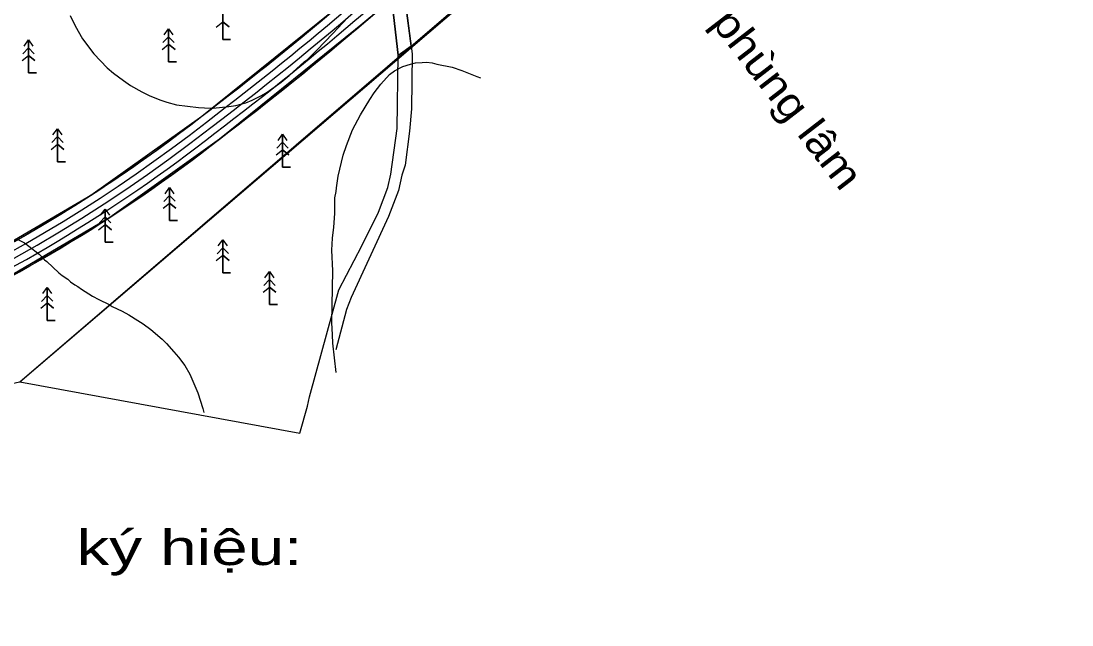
# Model space of a CAD drawing. Header units: metres. Extents: x 532950 to 537618, y 1849954 to 1853119.
# Drawn here: x 535303 to 535865, y 1850366 to 1850690 of the extents above; entities that cross this region are included whole.
import ezdxf

# ---------------------------------------------------------------- set-up
doc = ezdxf.new("R2010")
doc.units = ezdxf.units.M
doc.header["$LTSCALE"] = 3.1
for name, color, linetype, lineweight in [('11', 7, 'Continuous', 13), ('16', 7, 'Continuous', 13), ('46', 7, 'Continuous', 13), ('52', 7, 'Continuous', 13), ('53', 7, 'Continuous', 13), ('55', 7, 'Continuous', 13), ('58', 7, 'Continuous', 13), ('60', 7, 'Continuous', 13)]:
    doc.layers.add(name, color=color, linetype=linetype, lineweight=lineweight)
doc.layers.add('27', color=7, linetype='Continuous')

msp = doc.modelspace()

# ---------------------------------------------------------------- linework, layer by layer
at = {"layer": '11'}
msp.add_lwpolyline([(535299.09, 1850562.83), (535311.3, 1850569.77), (535323.39, 1850576.92), (535335.35, 1850584.27), (535347.18, 1850591.84), (535358.87, 1850599.61), (535370.43, 1850607.58), (535381.85, 1850615.75), (535393.12, 1850624.12), (535404.25, 1850632.69), (535410.26, 1850637.26), (535416.25, 1850641.87), (535422.22, 1850646.5), (535428.17, 1850651.16), (535434.1, 1850655.84), (535440.01, 1850660.55), (535445.89, 1850665.29), (535451.76, 1850670.06), (535457.6, 1850674.85), (535463.42, 1850679.67), (535469.22, 1850684.51), (535474.99, 1850689.38), (535480.75, 1850694.28)], dxfattribs=at)
at = {"layer": '46'}
for points in [[(535561.69, 1850757.45), (535487.31, 1850689.7), (535408.98, 1850626.55), (535350.17, 1850584.54), (535287.86, 1850547.91), (535222.54, 1850516.96), (535225.47, 1850514.57), (535224, 1850501.35), (535218.24, 1850495.44), (535203.96, 1850489.77), (535180.13, 1850480.3), (535158.49, 1850476.87), (535160.26, 1850466.91), (535302.13, 1850496.65), (535588.33, 1850741.23)], [(535151.25, 1850728.42), (535118.4, 1850686.13), (535109.21, 1850670.2), (535094.25, 1850630.92), (535095.06, 1850620.68), (535103.11, 1850601.24), (535103.49, 1850596.24), (535098.3, 1850580.49), (535089.16, 1850569.04), (535089.66, 1850568.08), (535114.63, 1850564.7), (535147.69, 1850617.4), (535178.06, 1850606.59), (535174.69, 1850583.61), (535187.51, 1850551.86), (535210.87, 1850528.89), (535277.02, 1850559.72), (535340.08, 1850596.47), (535399.52, 1850638.83), (535477.08, 1850701.34)]]:
    msp.add_lwpolyline(points, dxfattribs=at)
at = {"layer": '52'}
for centre, radius, start, end in [((534401.98, 1851955.85), 1656.15, 307.14202, 314.20022), ((534401.98, 1851955.85), 1663.65, 307.14416, 314.21273), ((534907.2, 1851266.79), 801.95, 281.45434, 308.0935), ((534907.2, 1851266.79), 809.45, 279.13423, 308.08908)]:
    msp.add_arc(centre, radius, start, end, dxfattribs=at)
at = {"layer": '53'}
for centre, radius, start, end in [((534401.98, 1851955.85), 1652.15, 307.14087, 314.0512), ((534401.98, 1851955.85), 1667.65, 307.14529, 314.06006), ((534907.2, 1851266.79), 797.95, 281.70155, 308.09588), ((534907.2, 1851266.79), 813.45, 279.13423, 308.08676)]:
    msp.add_arc(centre, radius, start, end, dxfattribs=at)
at = {"layer": '55'}
for p, q in [((535410.75, 1850697.59), (535410.75, 1850679.92)), ((535407.27, 1850686.52), (535410.75, 1850689.3)), ((535414.16, 1850686.53), (535410.75, 1850689.3)), ((535381.75, 1850685.59), (535381.75, 1850667.92)), ((535306.75, 1850679.59), (535306.75, 1850661.92)), ((535378.69, 1850678.15), (535381.75, 1850681.34)), ((535384.73, 1850678.21), (535381.75, 1850681.34)), ((535410.75, 1850679.92), (535414.95, 1850679.92)), ((535303.69, 1850672.15), (535306.75, 1850675.34)), ((535309.73, 1850672.21), (535306.75, 1850675.34)), ((535378.27, 1850674.52), (535381.75, 1850677.3)), ((535385.16, 1850674.53), (535381.75, 1850677.3)), ((535303.27, 1850668.52), (535306.75, 1850671.3)), ((535310.16, 1850668.53), (535306.75, 1850671.3)), ((535381.75, 1850667.92), (535385.95, 1850667.92)), ((535306.75, 1850661.92), (535310.95, 1850661.92)), ((535319.19, 1850624.65), (535322.25, 1850627.84)), ((535322.25, 1850632.09), (535322.25, 1850614.42)), ((535325.23, 1850624.71), (535322.25, 1850627.84)), ((535442.75, 1850629.09), (535442.75, 1850611.42)), ((535318.77, 1850621.02), (535322.25, 1850623.8)), ((535325.66, 1850621.03), (535322.25, 1850623.8)), ((535439.69, 1850621.65), (535442.75, 1850624.84)), ((535445.73, 1850621.71), (535442.75, 1850624.84)), ((535439.27, 1850618.02), (535442.75, 1850620.8)), ((535446.16, 1850618.03), (535442.75, 1850620.8)), ((535322.25, 1850614.42), (535326.45, 1850614.42)), ((535442.75, 1850611.42), (535446.95, 1850611.42)), ((535382.25, 1850600.59), (535382.25, 1850582.92)), ((535379.19, 1850593.15), (535382.25, 1850596.34)), ((535385.23, 1850593.21), (535382.25, 1850596.34)), ((535347.75, 1850589.09), (535347.75, 1850571.42)), ((535378.77, 1850589.52), (535382.25, 1850592.3)), ((535385.66, 1850589.53), (535382.25, 1850592.3)), ((535344.69, 1850581.65), (535347.75, 1850584.84)), ((535350.73, 1850581.71), (535347.75, 1850584.84)), ((535382.25, 1850582.92), (535386.45, 1850582.92)), ((535344.27, 1850578.02), (535347.75, 1850580.8)), ((535351.16, 1850578.03), (535347.75, 1850580.8)), ((535347.75, 1850571.42), (535351.95, 1850571.42)), ((535410.75, 1850572.59), (535410.75, 1850554.92)), ((535407.69, 1850565.15), (535410.75, 1850568.34)), ((535413.73, 1850565.21), (535410.75, 1850568.34)), ((535407.27, 1850561.52), (535410.75, 1850564.3)), ((535414.16, 1850561.53), (535410.75, 1850564.3)), ((535410.75, 1850554.92), (535414.95, 1850554.92)), ((535435.75, 1850555.59), (535435.75, 1850537.92)), ((535432.69, 1850548.15), (535435.75, 1850551.34)), ((535438.73, 1850548.21), (535435.75, 1850551.34)), ((535313.69, 1850539.65), (535316.75, 1850542.84)), ((535316.75, 1850547.09), (535316.75, 1850529.42)), ((535319.73, 1850539.71), (535316.75, 1850542.84)), ((535432.27, 1850544.52), (535435.75, 1850547.3)), ((535439.16, 1850544.53), (535435.75, 1850547.3)), ((535313.27, 1850536.02), (535316.75, 1850538.8)), ((535320.16, 1850536.03), (535316.75, 1850538.8)), ((535435.75, 1850537.92), (535439.95, 1850537.92)), ((535316.75, 1850529.42), (535320.95, 1850529.42))]:
    msp.add_line(p, q, dxfattribs=at)
for points in [[(535529.18, 1850737.75), (535510.5, 1850721.24), (535508.52, 1850715.5), (535508.43, 1850713.32), (535508.68, 1850697.97), (535512.13, 1850672.17), (535511.69, 1850642.7), (535510.69, 1850630.77), (535508.46, 1850612.62), (535506.61, 1850607.27), (535504.89, 1850598.93), (535499.49, 1850585.11), (535479.52, 1850541.78), (535476.96, 1850535.23), (535471.26, 1850513.73)], [(535529.18, 1850737.75), (535510.5, 1850721.24), (535508.52, 1850715.5), (535508.43, 1850713.32), (535508.68, 1850697.97), (535512.13, 1850672.17), (535511.69, 1850642.7), (535510.69, 1850630.77), (535508.46, 1850612.62), (535506.61, 1850607.27), (535504.89, 1850598.93), (535499.49, 1850585.11), (535479.52, 1850541.78), (535476.96, 1850535.23), (535471.26, 1850513.73)], [(535302.13, 1850496.65), (535451.93, 1850469.07), (535456.1, 1850483.57), (535457.24, 1850488.57), (535472.91, 1850545.82), (535485.1, 1850569.41), (535494.18, 1850587.46), (535499.04, 1850600.65), (535500.67, 1850607.79), (535504.18, 1850632.28), (535504.6, 1850671.48), (535501.55, 1850697.66)], [(535302.13, 1850496.65), (535451.93, 1850469.07), (535456.1, 1850483.57), (535457.24, 1850488.57), (535472.91, 1850545.82), (535485.1, 1850569.41), (535494.18, 1850587.46), (535499.04, 1850600.65), (535500.67, 1850607.79), (535504.18, 1850632.28), (535504.6, 1850671.48), (535501.55, 1850697.66)], [(535414.95, 1850679.92), (535410.75, 1850679.92), (535410.75, 1850697.59)], [(535501.55, 1850697.66), (535504.6, 1850671.48), (535511.57, 1850676.38), (535508.68, 1850697.97)], [(535329.09, 1850692.67), (535331.64, 1850687.17), (535335.67, 1850680.27), (535341.77, 1850672.15), (535348.87, 1850664.75), (535352.21, 1850661.86), (535357.49, 1850657.88), (535361.28, 1850655.29), (535367.34, 1850651.75), (535371.29, 1850649.9), (535376.99, 1850647.53), (535380.75, 1850646.26), (535385.96, 1850644.92), (535397.72, 1850643.35), (535400.87, 1850643.22), (535405.58, 1850643.15), (535414.05, 1850643.98), (535417.73, 1850644.51), (535423, 1850645.95), (535426.46, 1850647.31), (535431.49, 1850649.8), (535434.53, 1850651.71), (535442.02, 1850657.02), (535446.33, 1850660.52), (535454.31, 1850667.81), (535456.08, 1850669.21), (535461.08, 1850674.12), (535469.72, 1850683.05), (535477.68, 1850691.67)], [(535407.27, 1850686.52), (535410.75, 1850689.3), (535414.16, 1850686.53)], [(535379.32, 1850682.3), (535381.75, 1850685.59), (535384.02, 1850682.3)], [(535379.32, 1850682.3), (535381.75, 1850685.59), (535384.02, 1850682.3)], [(535385.95, 1850667.92), (535381.75, 1850667.92), (535381.75, 1850685.59)], [(535304.32, 1850676.3), (535306.75, 1850679.59), (535309.02, 1850676.3)], [(535304.32, 1850676.3), (535306.75, 1850679.59), (535309.02, 1850676.3)], [(535310.95, 1850661.92), (535306.75, 1850661.92), (535306.75, 1850679.59)], [(535378.69, 1850678.15), (535381.75, 1850681.34), (535384.73, 1850678.21)], [(535303.69, 1850672.15), (535306.75, 1850675.34), (535309.73, 1850672.21)], [(535378.27, 1850674.52), (535381.75, 1850677.3), (535385.16, 1850674.53)], [(535303.27, 1850668.52), (535306.75, 1850671.3), (535310.16, 1850668.53)], [(535471.45, 1850501.52), (535469.68, 1850517.24), (535469.54, 1850521.69), (535469.03, 1850528.38), (535469.65, 1850556.08), (535469.13, 1850567.11), (535469.5, 1850573.55), (535470.18, 1850579.29), (535470.67, 1850586.71), (535470.81, 1850595.04), (535471.52, 1850598.38), (535471.65, 1850600.45), (535472.52, 1850606.7), (535475.23, 1850617.98), (535476.94, 1850623.11), (535480.11, 1850631.43), (535484.38, 1850639.51), (535489.48, 1850647.8), (535491.86, 1850651.33), (535495.32, 1850655.94), (535500.05, 1850661.06), (535502.72, 1850663.05), (535507.17, 1850665.35), (535511.24, 1850666.66), (535513.94, 1850667.32), (535517.54, 1850667.49), (535519.82, 1850667.62), (535522.86, 1850667.36), (535525.35, 1850666.68), (535533.51, 1850664.94), (535538.64, 1850663.23), (535546.72, 1850660.04), (535548.74, 1850659.31)], [(535319.19, 1850624.65), (535322.25, 1850627.84), (535325.23, 1850624.71)], [(535319.82, 1850628.8), (535322.25, 1850632.09), (535324.52, 1850628.8)], [(535319.82, 1850628.8), (535322.25, 1850632.09), (535324.52, 1850628.8)], [(535326.45, 1850614.42), (535322.25, 1850614.42), (535322.25, 1850632.09)], [(535440.32, 1850625.8), (535442.75, 1850629.09), (535445.02, 1850625.8)], [(535440.32, 1850625.8), (535442.75, 1850629.09), (535445.02, 1850625.8)], [(535446.95, 1850611.42), (535442.75, 1850611.42), (535442.75, 1850629.09)], [(535318.77, 1850621.02), (535322.25, 1850623.8), (535325.66, 1850621.03)], [(535439.69, 1850621.65), (535442.75, 1850624.84), (535445.73, 1850621.71)], [(535439.27, 1850618.02), (535442.75, 1850620.8), (535446.16, 1850618.03)], [(535379.82, 1850597.3), (535382.25, 1850600.59), (535384.52, 1850597.3)], [(535379.82, 1850597.3), (535382.25, 1850600.59), (535384.52, 1850597.3)], [(535386.45, 1850582.92), (535382.25, 1850582.92), (535382.25, 1850600.59)], [(535379.19, 1850593.15), (535382.25, 1850596.34), (535385.23, 1850593.21)], [(535345.32, 1850585.8), (535347.75, 1850589.09), (535350.02, 1850585.8)], [(535345.32, 1850585.8), (535347.75, 1850589.09), (535350.02, 1850585.8)], [(535351.95, 1850571.42), (535347.75, 1850571.42), (535347.75, 1850589.09)], [(535378.77, 1850589.52), (535382.25, 1850592.3), (535385.66, 1850589.53)], [(535344.69, 1850581.65), (535347.75, 1850584.84), (535350.73, 1850581.71)], [(535344.27, 1850578.02), (535347.75, 1850580.8), (535351.16, 1850578.03)], [(535301.08, 1850572.8), (535304.55, 1850570.9), (535306.91, 1850569.24), (535312.34, 1850564.9), (535315.34, 1850561.86), (535316.53, 1850560.91), (535322.87, 1850554.99), (535324.72, 1850553.51), (535327.71, 1850551.56), (535329.2, 1850550.16), (535331.56, 1850548.49), (535333.09, 1850547.7)], [(535408.32, 1850569.3), (535410.75, 1850572.59), (535413.02, 1850569.3)], [(535408.32, 1850569.3), (535410.75, 1850572.59), (535413.02, 1850569.3)], [(535414.95, 1850554.92), (535410.75, 1850554.92), (535410.75, 1850572.59)], [(535407.69, 1850565.15), (535410.75, 1850568.34), (535413.73, 1850565.21)], [(535407.27, 1850561.52), (535410.75, 1850564.3), (535414.16, 1850561.53)], [(535433.32, 1850552.3), (535435.75, 1850555.59), (535438.02, 1850552.3)], [(535433.32, 1850552.3), (535435.75, 1850555.59), (535438.02, 1850552.3)], [(535439.95, 1850537.92), (535435.75, 1850537.92), (535435.75, 1850555.59)], [(535432.69, 1850548.15), (535435.75, 1850551.34), (535438.73, 1850548.21)], [(535313.69, 1850539.65), (535316.75, 1850542.84), (535319.73, 1850539.71)], [(535314.32, 1850543.8), (535316.75, 1850547.09), (535319.02, 1850543.8)], [(535314.32, 1850543.8), (535316.75, 1850547.09), (535319.02, 1850543.8)], [(535320.95, 1850529.42), (535316.75, 1850529.42), (535316.75, 1850547.09)], [(535333.09, 1850547.7), (535335.08, 1850546.11), (535341.04, 1850542.44), (535344.38, 1850540.65), (535349.86, 1850538.01), (535351.43, 1850536.98), (535356.91, 1850534.34), (535360.38, 1850532.44), (535365.18, 1850529.48), (535368.04, 1850527.63), (535372.12, 1850524.59), (535378.24, 1850519.49), (535380.68, 1850517.11), (535384.55, 1850512.72), (535386.94, 1850509.74), (535390.34, 1850505.29), (535393.15, 1850500.67), (535397.4, 1850490.77), (535400.03, 1850482.38), (535400.6, 1850480.09)], [(535432.27, 1850544.52), (535435.75, 1850547.3), (535439.16, 1850544.53)], [(535313.27, 1850536.02), (535316.75, 1850538.8), (535320.16, 1850536.03)]]:
    msp.add_lwpolyline(points, dxfattribs=at)
at = {"layer": '58'}
for points in [[(535302.13, 1850496.65), (535588.33, 1850741.23)], [(535489.94, 1850691.96), (535484.67, 1850687.44), (535479.38, 1850682.95), (535474.08, 1850678.47), (535468.75, 1850674.02), (535463.41, 1850669.59), (535458.05, 1850665.19), (535452.67, 1850660.8), (535447.27, 1850656.44), (535441.85, 1850652.1), (535436.42, 1850647.79), (535430.96, 1850643.49), (535425.49, 1850639.22), (535420.01, 1850634.98), (535414.5, 1850630.75), (535408.98, 1850626.55), (535403.07, 1850621.96), (535397.12, 1850617.43), (535391.13, 1850612.95), (535385.1, 1850608.53), (535379.02, 1850604.17), (535372.91, 1850599.86), (535366.76, 1850595.6), (535360.57, 1850591.4), (535354.34, 1850587.26), (535348.07, 1850583.18), (535341.77, 1850579.16), (535335.43, 1850575.19), (535329.05, 1850571.28), (535322.64, 1850567.43), (535316.19, 1850563.64), (535309.71, 1850559.91), (535303.19, 1850556.24), (535296.64, 1850552.63)], [(535299.14, 1850571.74), (535305.7, 1850575.48), (535312.23, 1850579.29), (535318.72, 1850583.15), (535325.17, 1850587.08), (535331.59, 1850591.06), (535337.96, 1850595.11), (535344.3, 1850599.22), (535350.6, 1850603.38), (535356.86, 1850607.61), (535363.08, 1850611.9), (535369.26, 1850616.24), (535375.39, 1850620.64), (535381.49, 1850625.1), (535387.54, 1850629.62), (535393.55, 1850634.2), (535399.52, 1850638.83), (535404.98, 1850642.99), (535410.44, 1850647.17), (535415.87, 1850651.38), (535421.29, 1850655.6), (535426.69, 1850659.85), (535432.07, 1850664.13), (535437.43, 1850668.42), (535442.77, 1850672.74), (535448.1, 1850677.08), (535453.41, 1850681.44), (535458.7, 1850685.82), (535463.97, 1850690.23)]]:
    msp.add_lwpolyline(points, dxfattribs=at)
at = {"layer": '60'}
msp.add_lwpolyline([(536154.15, 1851837.6), (534610.33, 1852284.53), (534600.32, 1852290.54), (534590.7, 1852288.94), (534492.17, 1852324.08), (534334.23, 1852264.06), (534331.47, 1852261.17), (534130.25, 1851934.92), (533977.25, 1851648.42), (533635.8, 1851349.93), (533873.15, 1850873.11), (533992.13, 1850668.54), (534105.12, 1850436.64), (534145.62, 1850408.51), (534298.25, 1850375.42), (534676.75, 1850366.42), (535302.13, 1850496.65), (535596.71, 1850749.44), (535598.07, 1850750.64), (535665.25, 1850813.42), (535773.25, 1850864.92), (535903.25, 1850946.42)], dxfattribs=at)

# ---------------------------------------------------------------- texts
at = {"layer": '16', "width": 1.15}
msp.add_text('đi thôn phùng lâm', height=16, rotation=307.666, dxfattribs=at).set_placement((535622.45, 1850752.65))
at = {"layer": '27', "width": 1.4}
msp.add_text('ký hiệu:', height=18.75, dxfattribs=at).set_placement((535332.37, 1850398.51))

doc.saveas('drawing.dxf')
